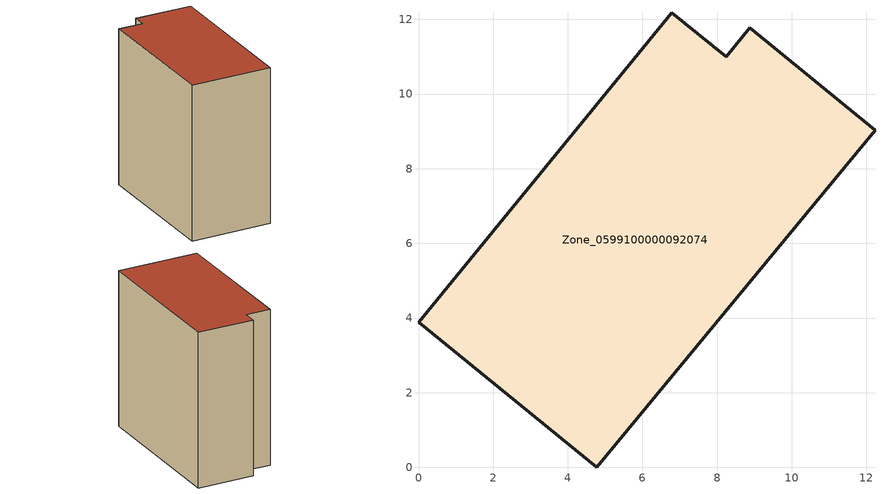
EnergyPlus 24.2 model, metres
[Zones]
Zone_0599100000092074
 floor ground (C_G): 4.77,0 0,3.89 6.79,12.18 8.24,11 8.88,11.78 12.23,9.03 z0
 wall outside (C_F): 8.88,11.78 8.24,11 6.79,12.18 0,3.89 4.77,0 12.23,9.03 8.88,11.78 z0:11.89
 roof outside (C_R): 4.77,0 12.23,9.03 8.88,11.78 8.24,11 6.79,12.18 0,3.89 z11.89
[BUILDING]
Pand.0599100000092074: North Axis=0; Terrain=City; Loads Convergence Tolerance Value=0.04; Temperature Convergence Tolerance Value=0.4; Solar Distribution=FullExterior; Maximum Number of Warmup Days=25; Minimum Number of Warmup Days=1
[Site:Location]
Rotterdam.The.Hague.AP_ZH_NLD Design_Conditions: Latitude=51.96; Longitude=4.45; Time Zone=1; Elevation=-4.5
[SITE:GROUNDTEMPERATURE:BUILDINGSURFACE]
18, 18, 18, 18, 18, 18, 18, 18, 18, 18, 18, 18
[MATERIAL] Thermal Absorptance=0.9; Solar Absorptance=0.7; Visible Absorptance=0.7
Name | Roughness | Thickness | Conductivity | Density | Specific Heat
G.TI.1946 | MediumSmooth | 0.15 | 1 | 540 | 1210
F.TI.1946 | Rough | 0.3 | 0.857143 | 1920 | 840
R.TI.1946 | MediumRough | 0.2 | 0.1 | 1500 | 1000
[CONSTRUCTION]
C_G: G.TI.1946
C_F: F.TI.1946
C_R: R.TI.1946
[ZONE]
Zone_0599100000092074: Type=1; Multiplier=1; Ceiling Height=Autocalculate; Volume=Autocalculate; Floor Area=autocalculate; Part of Total Floor Area=Yes
[ZONEINFILTRATION:DESIGNFLOWRATE]
Infil_Zone_0599100000092074: Zone or ZoneList or Space or SpaceList=Zone_0599100000092074; Schedule=AlwaysOn; Design Flow Rate Calculation Method=Flow/Area; Flow Rate per Floor Area=0.003; Constant Term Coefficient=1; Temperature Term Coefficient=0; Velocity Term Coefficient=0; Velocity Squared Term Coefficient=0
[HVACTEMPLATE:ZONE:IDEALLOADSAIRSYSTEM]
Zone_0599100000092074: Maximum Heating Supply Air Temperature=50; Minimum Cooling Supply Air Temperature=13; Maximum Heating Supply Air Humidity Ratio=0.0156; Minimum Cooling Supply Air Humidity Ratio=0.0077; Heating Limit=NoLimit; Cooling Limit=NoLimit; Dehumidification Control Type=ConstantSensibleHeatRatio; Cooling Sensible Heat Ratio=0.7; Dehumidification Setpoint=60; Humidification Control Type=None; Humidification Setpoint=30; Outdoor Air Method=None; Outdoor Air Flow Rate per Person=0.00944; Outdoor Air Flow Rate per Zone Floor Area=0; Outdoor Air Flow Rate per Zone=0; Demand Controlled Ventilation Type=None; Outdoor Air Economizer Type=NoEconomizer; Heat Recovery Type=None; Sensible Heat Recovery Effectiveness=0.7; Latent Heat Recovery Effectiveness=0.65
[ZONECONTROL:THERMOSTAT]
ThermostatControl_Zone_0599100000092074: Zone or ZoneList=Zone_0599100000092074; Control Type Schedule=DualSetpointControlType; Control 1=Thermostat_Zone_0599100000092074; Temperature Difference Between Cutout And Setpoint=0
[THERMOSTATSETPOINT:DUALSETPOINT]
Thermostat_Zone_0599100000092074: Heating Setpoint Temperature Schedule=HeatingSetpoint_Zone_0599100000092074; Cooling Setpoint Temperature Schedule=CoolingSetpoint_Zone_0599100000092074
[SCHEDULE:COMPACT]
HeatingSetpoint_Zone_0599100000092074: Through: 12/31, For: AllDays, Until: 24:00, 21
CoolingSetpoint_Zone_0599100000092074: Through: 12/31, For: AllDays, Until: 24:00, 24
DualSetpointControlType: Through: 12/31, For: AllDays, Until: 24:00, 4
AlwaysOn: Through: 12/31, For: AllDays, Until: 24:00, 1
